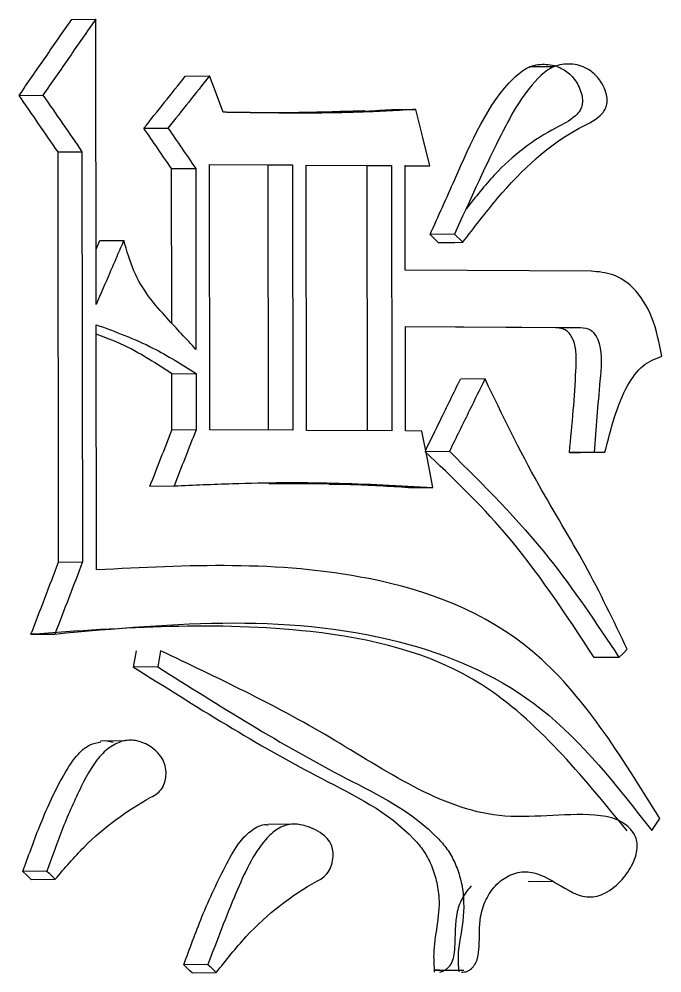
# Model space of a CAD drawing. Header units: millimetres. Extents: x 1726 to 4771, y 590 to 2743.
# Drawn here: x 3164.857 to 3166.587, y 935.71 to 938.276 of the extents above; entities that cross this region are included whole.
import ezdxf

# ---------------------------------------------------------------- set-up
doc = ezdxf.new("R2010")
doc.units = ezdxf.units.MM

msp = doc.modelspace()

# ---------------------------------------------------------------- linework, layer by layer
at = {"color": 7, "linetype": 'Continuous', "lineweight": 25}
for p, q in [((3164.9982, 938.2757), (3165.0628, 938.2764)), ((3165.0639, 937.5084), (3165.0628, 938.2764)), ((3166.2965, 938.1483), (3166.2296, 938.1475)), ((3165.3039, 938.1225), (3165.3688, 938.1233)), ((3164.8565, 938.071), (3164.9209, 938.0717)), ((3165.8591, 938.0328), (3165.9248, 938.0336)), ((3165.1925, 937.9826), (3165.2573, 937.9833)), ((3164.9614, 937.9189), (3165.0259, 937.9197)), ((3164.963, 936.8156), (3164.9614, 937.9189)), ((3165.0259, 937.9197), (3165.0275, 936.8163)), ((3165.3702, 937.1714), (3165.3692, 937.8853)), ((3165.3692, 937.8853), (3165.5921, 937.884)), ((3165.5268, 937.8833), (3165.3692, 937.8842)), ((3165.5268, 937.8833), (3165.5921, 937.884)), ((3165.5278, 937.1705), (3165.5268, 937.8833)), ((3165.5921, 937.884), (3165.5931, 937.1701)), ((3165.6302, 937.1699), (3165.6292, 937.8838)), ((3165.6292, 937.8838), (3165.8586, 937.8825)), ((3165.793, 937.8818), (3165.6292, 937.8827)), ((3165.793, 937.8818), (3165.8586, 937.8825)), ((3165.8586, 937.8825), (3165.8596, 937.1686)), ((3165.8955, 937.8823), (3165.962, 937.8819)), ((3165.8959, 937.601), (3165.8955, 937.8823)), ((3165.267, 937.874), (3165.332, 937.8747)), ((3165.2676, 937.458), (3165.267, 937.874)), ((3165.332, 937.8747), (3165.3327, 937.3879)), ((3165.794, 937.169), (3165.793, 937.8818)), ((3165.8962, 937.8812), (3165.8955, 937.8812)), ((3165.8962, 937.8812), (3165.962, 937.8819)), ((3165.0637, 937.6571), (3165.0737, 937.6804)), ((3165.0737, 937.6804), (3165.1384, 937.6811)), ((3166.0286, 937.6976), (3165.9628, 937.6969)), ((3165.9848, 937.6752), (3165.9628, 937.6969)), ((3166.0286, 937.6976), (3166.0507, 937.6759)), ((3166.3962, 937.5981), (3165.8959, 937.601)), ((3165.065, 936.7945), (3165.064, 937.4542)), ((3165.8962, 937.4496), (3166.3671, 937.4469)), ((3165.8966, 937.1684), (3165.8962, 937.4496)), ((3166.3008, 937.4461), (3165.8962, 937.4485)), ((3166.301, 937.4461), (3166.3673, 937.4469)), ((3165.2678, 937.3223), (3165.3328, 937.323)), ((3165.2681, 937.1709), (3165.2678, 937.3223)), ((3165.3328, 937.323), (3165.333, 937.1716)), ((3166.1106, 937.3086), (3166.0446, 937.3078)), ((3165.333, 937.1716), (3165.2681, 937.1709)), ((3165.5931, 937.1701), (3165.3702, 937.1714)), ((3165.8596, 937.1686), (3165.6302, 937.1699)), ((3165.9409, 937.1681), (3165.8966, 937.1684)), ((3165.9517, 937.1131), (3166.0148, 937.1138)), ((3166.4042, 937.1113), (3166.3379, 937.1106)), ((3166.3672, 937.1104), (3166.4335, 937.1111)), ((3166.4042, 937.1113), (3166.4335, 937.1111)), ((3165.2088, 937.0198), (3165.2736, 937.0205)), ((3165.5289, 937.0274), (3165.6923, 937.0259)), ((3165.9048, 937.0158), (3165.9706, 937.0165)), ((3164.963, 936.8156), (3165.0275, 936.8163)), ((3164.8886, 936.6213), (3164.953, 936.6221)), ((3165.1648, 936.5332), (3165.1722, 936.5765)), ((3165.237, 936.5772), (3165.2296, 936.534)), ((3166.471, 936.5593), (3166.4045, 936.5586)), ((3165.2296, 936.534), (3165.1648, 936.5332)), ((3165.1412, 936.3348), (3165.0757, 936.3341)), ((3165.0893, 936.3357), (3165.1095, 936.3313)), ((3166.5594, 936.0936), (3166.5812, 936.1259)), ((3165.5927, 936.1106), (3165.5266, 936.1099)), ((3164.9314, 935.984), (3164.867, 935.9833)), ((3164.8895, 935.9615), (3164.9539, 935.9623)), ((3166.2268, 935.9562), (3166.2912, 935.9568)), ((3165.3648, 935.7328), (3165.2998, 935.7321)), ((3165.3221, 935.7103), (3165.3871, 935.7111)), ((3165.9882, 935.7173), (3166.054, 935.718))]:
    msp.add_line(p, q, dxfattribs=at)
at = {"color": 7, "linetype": 'Continuous', "lineweight": 25, "flags": 128}
for points in [[(3165.4062, 938.0257), (3165.3875, 938.0745), (3165.3688, 938.1233)], [(3165.962, 937.8819), (3165.9434, 937.9577), (3165.9248, 938.0336)], [(3165.9848, 937.6752), (3166.0089, 937.6754), (3166.0298, 937.6757), (3166.0507, 937.6759)], [(3165.9706, 937.0165), (3165.9557, 937.0923), (3165.9409, 937.1681)], [(3166.471, 936.5593), (3166.482, 936.5701), (3166.4931, 936.581)], [(3164.9314, 935.984), (3164.9371, 935.9785), (3164.9455, 935.9704), (3164.9539, 935.9623)], [(3164.8895, 935.9615), (3164.8838, 935.9671), (3164.878, 935.9726), (3164.867, 935.9833)], [(3165.3222, 935.7103), (3165.3165, 935.7159), (3165.3108, 935.7214), (3165.2998, 935.7321)], [(3165.3648, 935.7328), (3165.3705, 935.7273), (3165.3788, 935.7192), (3165.3872, 935.7111)]]:
    msp.add_lwpolyline(points, dxfattribs=at)
at = {"color": 7, "linetype": 'Continuous', "lineweight": 25}
for points, knots in [([(3164.8565, 938.071), (3164.8802, 938.1051), (3164.9274, 938.1733), (3164.9746, 938.2416), (3164.9982, 938.2757)], [0, 0, 0, 0, 0.499999, 1, 1, 1, 1]), ([(3165.0628, 938.2764), (3165.0392, 938.2423), (3164.9919, 938.1741), (3164.9446, 938.1058), (3164.9209, 938.0717)], [0, 0, 0, 0, 0.5, 1, 1, 1, 1]), ([(3165.9628, 937.6969), (3165.9849, 937.7458), (3166.0514, 937.8931), (3166.1256, 938.0672), (3166.2257, 938.1502), (3166.2698, 938.1574), (3166.3097, 938.1496), (3166.3427, 938.1276), (3166.362, 938.0998), (3166.3713, 938.0744), (3166.3736, 938.0568), (3166.3718, 938.0424), (3166.3656, 938.0284), (3166.3436, 938.0041), (3166.2588, 937.9654), (3166.1557, 937.8875), (3166.0851, 937.7975), (3166.0608, 937.7666)], [0, 0, 0, 0, 0.12905, 0.388439, 0.4321, 0.476041, 0.51829, 0.551214, 0.584269, 0.601131, 0.613826, 0.623539, 0.633264, 0.649876, 0.707846, 0.899494, 1, 1, 1, 1]), ([(3166.0507, 937.6759), (3166.0815, 937.716), (3166.1744, 937.8373), (3166.2996, 937.9562), (3166.4078, 938.0032), (3166.4304, 938.0274), (3166.4376, 938.0404), (3166.4401, 938.0561), (3166.4377, 938.076), (3166.4277, 938.1015), (3166.4085, 938.1283), (3166.3764, 938.1502), (3166.3353, 938.1585), (3166.2898, 938.15), (3166.2184, 938.0889), (3166.1336, 937.9304), (3166.0673, 937.7834), (3166.0286, 937.6976)], [0, 0, 0, 0, 0.117023, 0.353532, 0.409689, 0.421913, 0.431957, 0.442101, 0.453679, 0.472075, 0.49977, 0.527462, 0.568321, 0.610802, 0.649012, 0.795156, 1, 1, 1, 1]), ([(3165.1925, 937.9826), (3165.2111, 938.0059), (3165.2482, 938.0525), (3165.2853, 938.0992), (3165.3039, 938.1225)], [0, 0, 0, 0, 0.499999, 1, 1, 1, 1]), ([(3165.3688, 938.1233), (3165.3503, 938.0999), (3165.3131, 938.0533), (3165.2759, 938.0066), (3165.2573, 937.9833)], [0, 0, 0, 0, 0.499999, 1, 1, 1, 1]), ([(3164.9614, 937.9189), (3164.9439, 937.9443), (3164.909, 937.995), (3164.874, 938.0456), (3164.8565, 938.071)], [0, 0, 0, 0, 0.5, 1, 1, 1, 1]), ([(3164.9209, 938.0717), (3164.9384, 938.0464), (3164.9735, 937.9957), (3165.0084, 937.945), (3165.0259, 937.9197)], [0, 0, 0, 0, 0.499999, 1, 1, 1, 1]), ([(3165.9248, 938.0336), (3165.9012, 938.0321), (3165.8657, 938.0299), (3165.8183, 938.0275), (3165.7827, 938.0261), (3165.756, 938.0253), (3165.7352, 938.0248), (3165.7204, 938.0245), (3165.7026, 938.0241), (3165.6848, 938.0239), (3165.6699, 938.0237), (3165.655, 938.0236), (3165.6402, 938.0235), (3165.6223, 938.0235), (3165.6045, 938.0235), (3165.5866, 938.0236), (3165.5717, 938.0236), (3165.5569, 938.0237), (3165.542, 938.0239), (3165.5241, 938.024), (3165.5092, 938.0242), (3165.4973, 938.0244), (3165.4883, 938.0245), (3165.4809, 938.0246), (3165.4734, 938.0247), (3165.466, 938.0248), (3165.457, 938.0249), (3165.4481, 938.0251), (3165.4406, 938.0252), (3165.4332, 938.0253), (3165.4272, 938.0254), (3165.4213, 938.0255), (3165.4168, 938.0255), (3165.4118, 938.0256), (3165.4082, 938.0257), (3165.4062, 938.0257)], [0, 0, 0, 0, 0.137495, 0.206243, 0.274991, 0.343739, 0.360926, 0.3953, 0.429674, 0.464048, 0.498422, 0.515609, 0.549982, 0.584356, 0.61873, 0.653104, 0.687478, 0.704665, 0.739038, 0.773412, 0.807786, 0.824973, 0.84216, 0.859347, 0.86794, 0.885127, 0.902314, 0.919501, 0.936688, 0.945281, 0.962468, 0.971061, 0.979655, 0.988248, 1, 1, 1, 1]), ([(3165.7862, 938.0291), (3165.7862, 938.0291), (3165.7864, 938.0292), (3165.7855, 938.0292), (3165.7564, 938.0287), (3165.599, 938.0231), (3165.5033, 938.0243), (3165.4468, 938.0251)], [0, 0, 0, 0, 0.000192, 0.008465, 0.018885, 0.420718, 1, 1, 1, 1]), ([(3165.7588, 938.0274), (3165.7633, 938.0276), (3165.7822, 938.0284), (3165.8157, 938.0303), (3165.8447, 938.032), (3165.8591, 938.0328)], [0, 0, 0, 0, 0.133635, 0.566814, 1, 1, 1, 1]), ([(3165.267, 937.874), (3165.2546, 937.8921), (3165.2298, 937.9283), (3165.2049, 937.9645), (3165.1925, 937.9826)], [0, 0, 0, 0, 0.5, 1, 1, 1, 1]), ([(3165.2573, 937.9833), (3165.2698, 937.9652), (3165.2947, 937.929), (3165.3195, 937.8928), (3165.332, 937.8747)], [0, 0, 0, 0, 0.499999, 1, 1, 1, 1]), ([(3165.1384, 937.6811), (3165.1321, 937.6665), (3165.1195, 937.6372), (3165.0947, 937.5797), (3165.0761, 937.5367), (3165.0639, 937.5084)], [0, 0, 0, 0, 0.253937, 0.507874, 1, 1, 1, 1]), ([(3165.3327, 937.3879), (3165.3066, 937.4158), (3165.2636, 937.4617), (3165.2044, 937.5278), (3165.1624, 937.5976), (3165.1465, 937.653), (3165.1384, 937.6811)], [0, 0, 0, 0, 0.334901, 0.5526, 0.773626, 1, 1, 1, 1]), ([(3166.5868, 937.3698), (3166.5795, 937.4052), (3166.5653, 937.4747), (3166.5168, 937.5538), (3166.4558, 937.5933), (3166.416, 937.5965), (3166.3962, 937.5981)], [0, 0, 0, 0, 0.292672, 0.574648, 0.788772, 1, 1, 1, 1]), ([(3165.064, 937.4542), (3165.1156, 937.4354), (3165.2082, 937.4017), (3165.2946, 937.3472), (3165.3328, 937.323)], [0, 0, 0, 0, 0.557901, 1, 1, 1, 1]), ([(3166.3379, 937.1106), (3166.3416, 937.1484), (3166.3487, 937.2214), (3166.3542, 937.307), (3166.3569, 937.3669), (3166.3537, 937.3995), (3166.344, 937.4227), (3166.333, 937.4369), (3166.3182, 937.4446), (3166.3072, 937.4456), (3166.3008, 937.4462)], [0, 0, 0, 0, 0.301012, 0.582195, 0.678316, 0.775434, 0.835729, 0.884225, 0.932949, 1, 1, 1, 1]), ([(3166.3671, 937.4469), (3166.3769, 937.446), (3166.3927, 937.4445), (3166.4098, 937.4252), (3166.4275, 937.3808), (3166.4164, 937.2701), (3166.4091, 937.1744), (3166.4042, 937.1113)], [0, 0, 0, 0, 0.100834, 0.16221, 0.226726, 0.489604, 1, 1, 1, 1]), ([(3165.2678, 937.3223), (3165.2195, 937.3537), (3165.1536, 937.3964), (3165.0828, 937.4219), (3165.064, 937.4287)], [0, 0, 0, 0, 0.734234, 1, 1, 1, 1]), ([(3166.4335, 937.1111), (3166.4494, 937.1747), (3166.4713, 937.2624), (3166.5332, 937.3486), (3166.5691, 937.3628), (3166.5868, 937.3698)], [0, 0, 0, 0, 0.572425, 0.789887, 1, 1, 1, 1]), ([(3165.9509, 937.117), (3165.9641, 937.1438), (3165.9862, 937.1889), (3166.0174, 937.2524), (3166.0354, 937.2891), (3166.0444, 937.3075)], [0, 0, 0, 0, 0.422086, 0.711043, 1, 1, 1, 1]), ([(3166.1104, 937.3082), (3166.0966, 937.2801), (3166.0737, 937.2336), (3166.0419, 937.1688), (3166.0238, 937.1321), (3166.0148, 937.1138)], [0, 0, 0, 0, 0.433599, 0.716799, 1, 1, 1, 1]), ([(3166.4932, 936.5811), (3166.4566, 936.6577), (3166.3834, 936.811), (3166.2409, 937.039), (3166.1573, 937.2118), (3166.1107, 937.3082)], [0, 0, 0, 0, 0.306675, 0.613603, 1, 1, 1, 1]), ([(3165.2088, 937.0198), (3165.2186, 937.0449), (3165.2384, 937.0953), (3165.2582, 937.1457), (3165.2681, 937.1709)], [0, 0, 0, 0, 0.5, 1, 1, 1, 1]), ([(3166.4045, 936.5586), (3166.3276, 936.6759), (3166.1914, 936.8835), (3166.0225, 937.0434), (3165.949, 937.1131)], [0, 0, 0, 0, 0.564924, 1, 1, 1, 1]), ([(3166.0148, 937.1138), (3166.1071, 937.0222), (3166.2733, 936.8572), (3166.4101, 936.651), (3166.471, 936.5593)], [0, 0, 0, 0, 0.55543, 1, 1, 1, 1]), ([(3166.3379, 937.1106), (3166.3412, 937.1106), (3166.3467, 937.1105), (3166.3543, 937.1105), (3166.3607, 937.1105), (3166.365, 937.1104), (3166.3672, 937.1104)], [0, 0, 0, 0, 0.34, 0.56, 0.78, 1, 1, 1, 1]), ([(3165.2736, 937.0205), (3165.3262, 937.0228), (3165.469, 937.0292), (3165.7017, 937.0311), (3165.8809, 937.0214), (3165.9706, 937.0165)], [0, 0, 0, 0, 0.2254469, 0.6124404, 1, 1, 1, 1]), ([(3165.9048, 937.0158), (3165.8527, 937.019), (3165.7816, 937.0235), (3165.7101, 937.0245), (3165.6909, 937.0247)], [0, 0, 0, 0, 0.732196, 1, 1, 1, 1]), ([(3164.8886, 936.6213), (3164.901, 936.6537), (3164.9258, 936.7185), (3164.9506, 936.7832), (3164.963, 936.8156)], [0, 0, 0, 0, 0.5, 1, 1, 1, 1]), ([(3166.5812, 936.1259), (3166.4768, 936.2944), (3166.2717, 936.6252), (3165.7095, 936.828), (3165.3092, 936.8072), (3165.065, 936.7945)], [0, 0, 0, 0, 0.287943, 0.565415, 1, 1, 1, 1]), ([(3164.953, 936.6221), (3165.2749, 936.6517), (3165.7243, 936.693), (3166.2804, 936.4498), (3166.4655, 936.2135), (3166.5594, 936.0936)], [0, 0, 0, 0, 0.554419, 0.77396, 1, 1, 1, 1]), ([(3166.4928, 936.0929), (3166.3707, 936.2423), (3166.1298, 936.5369), (3165.5477, 936.6677), (3165.1385, 936.6389), (3164.8886, 936.6213)], [0, 0, 0, 0, 0.285883, 0.56379, 1, 1, 1, 1]), ([(3166.0472, 935.7125), (3166.052, 935.7127), (3166.0615, 935.7131), (3166.0743, 935.7213), (3166.0847, 935.7336), (3166.0926, 935.7541), (3166.097, 935.7974), (3166.0935, 935.8522), (3166.1116, 935.9091), (3166.1378, 935.9474), (3166.1732, 935.974), (3166.2151, 935.986), (3166.2768, 935.9728), (3166.33, 935.9302), (3166.3905, 935.9103), (3166.4377, 935.9231), (3166.4781, 935.9566), (3166.5052, 935.9951), (3166.5176, 936.0274), (3166.5211, 936.0496), (3166.5191, 936.0687), (3166.5117, 936.0863), (3166.4945, 936.1067), (3166.4589, 936.1287), (3166.3405, 936.145), (3166.0713, 936.0941), (3165.6931, 936.3614), (3165.3893, 936.5051), (3165.237, 936.5772)], [0, 0, 0, 0, 0.006979, 0.013925, 0.020645, 0.027359, 0.039158, 0.068779, 0.087565, 0.106337, 0.125711, 0.147046, 0.168852, 0.216529, 0.237968, 0.259695, 0.286308, 0.307882, 0.318004, 0.326525, 0.332753, 0.33899, 0.348555, 0.366353, 0.396306, 0.524136, 0.761431, 1, 1, 1, 1]), ([(3165.1648, 936.5332), (3165.3312, 936.4282), (3165.5812, 936.2703), (3165.859, 936.141), (3165.9464, 936.0396), (3165.9665, 936.0018), (3165.9805, 935.9588), (3165.9943, 935.877), (3165.9688, 935.7954), (3165.9731, 935.7286), (3165.9741, 935.7128)], [0, 0, 0, 0, 0.492457, 0.740078, 0.770604, 0.801348, 0.832638, 0.86482, 0.96803, 1, 1, 1, 1]), ([(3165.2296, 936.534), (3165.3962, 936.4289), (3165.6466, 936.271), (3165.9247, 936.1418), (3166.0122, 936.0404), (3166.0323, 936.0025), (3166.0465, 935.9595), (3166.0568, 935.8949), (3166.0487, 935.8276), (3166.0362, 935.7624), (3166.0387, 935.7293), (3166.0399, 935.7135)], [0, 0, 0, 0, 0.492538, 0.740191, 0.77071, 0.80144, 0.832707, 0.864862, 0.933359, 0.96806, 1, 1, 1, 1]), ([(3164.867, 935.9833), (3164.8814, 936.0237), (3164.9122, 936.1104), (3164.9596, 936.2157), (3165.0052, 936.2907), (3165.0425, 936.325), (3165.0666, 936.33), (3165.0764, 936.332)], [0, 0, 0, 0, 0.2908425, 0.6233536, 0.7935515, 0.9154635, 1, 1, 1, 1]), ([(3164.9539, 935.9623), (3164.9793, 935.9921), (3165.0559, 936.0822), (3165.1534, 936.1519), (3165.2283, 936.1922), (3165.2426, 936.2068), (3165.2503, 936.2257), (3165.2529, 936.2466), (3165.2507, 936.2679), (3165.2415, 936.2903), (3165.2205, 936.3138), (3165.1897, 936.3323), (3165.1519, 936.3391), (3165.1148, 936.3284), (3165.0662, 936.292), (3165.0209, 936.2091), (3164.9731, 936.1015), (3164.9454, 936.0233), (3164.9314, 935.984)], [0, 0, 0, 0, 0.117103, 0.353724, 0.376614, 0.395602, 0.414782, 0.431323, 0.450524, 0.470069, 0.496423, 0.543443, 0.584386, 0.625263, 0.671715, 0.773941, 0.886489, 1, 1, 1, 1]), ([(3165.2998, 935.7321), (3165.3156, 935.7755), (3165.3497, 935.8697), (3165.4013, 935.9795), (3165.4458, 936.0603), (3165.4823, 936.0964), (3165.5103, 936.1109), (3165.5252, 936.109), (3165.5269, 936.1088)], [0, 0, 0, 0, 0.288351, 0.625645, 0.776163, 0.881331, 0.986796, 1, 1, 1, 1]), ([(3165.3872, 935.7111), (3165.4135, 935.7444), (3165.4931, 935.8454), (3165.5964, 935.9242), (3165.6774, 935.9675), (3165.6918, 935.9847), (3165.7, 936.006), (3165.7028, 936.0279), (3165.7003, 936.048), (3165.6922, 936.0658), (3165.6692, 936.0891), (3165.6337, 936.1058), (3165.5899, 936.1138), (3165.5514, 936.1004), (3165.4932, 936.0448), (3165.4335, 935.9146), (3165.3891, 935.7971), (3165.3648, 935.7328)], [0, 0, 0, 0, 0.118687, 0.359196, 0.382949, 0.402078, 0.421221, 0.441113, 0.455768, 0.470498, 0.490908, 0.548404, 0.590662, 0.633125, 0.674263, 0.821867, 1, 1, 1, 1]), ([(3166.0735, 935.945), (3166.0656, 935.9353), (3166.0496, 935.9155), (3166.0277, 935.8593), (3166.0314, 935.8023), (3166.0267, 935.755), (3166.0208, 935.7373), (3166.0132, 935.726), (3166.0057, 935.7191), (3165.9973, 935.7139), (3165.9911, 935.7125), (3165.9882, 935.7118)], [0, 0, 0, 0, 0.15426, 0.313076, 0.663715, 0.74798, 0.82718, 0.867553, 0.910966, 0.957472, 1, 1, 1, 1]), ([(3165.9878, 935.7173), (3165.9848, 935.7173), (3165.9803, 935.7173), (3165.9756, 935.7174), (3165.9741, 935.7174), (3165.9739, 935.7174), (3165.9739, 935.7174), (3165.9757, 935.7174), (3165.9917, 935.7175), (3166.0131, 935.7178), (3166.0372, 935.7179), (3166.0536, 935.718)], [0, 0, 0, 0, 0.0983218, 0.1502228, 0.1560416, 0.1579253, 0.159189, 0.1596444, 0.360233, 0.5647276, 1, 1, 1, 1])]:
    msp.add_open_spline(points, degree=3, knots=knots, dxfattribs=at)
for points in [[(3165.333, 937.1716), (3165.3231, 937.1464), (3165.3033, 937.096), (3165.2835, 937.0457), (3165.2736, 937.0205)], [(3165.0275, 936.8163), (3165.0151, 936.784), (3164.9903, 936.7192), (3164.9654, 936.6545), (3164.953, 936.6221)]]:
    msp.add_open_spline(points, degree=3, dxfattribs=at)

doc.saveas('drawing.dxf')
